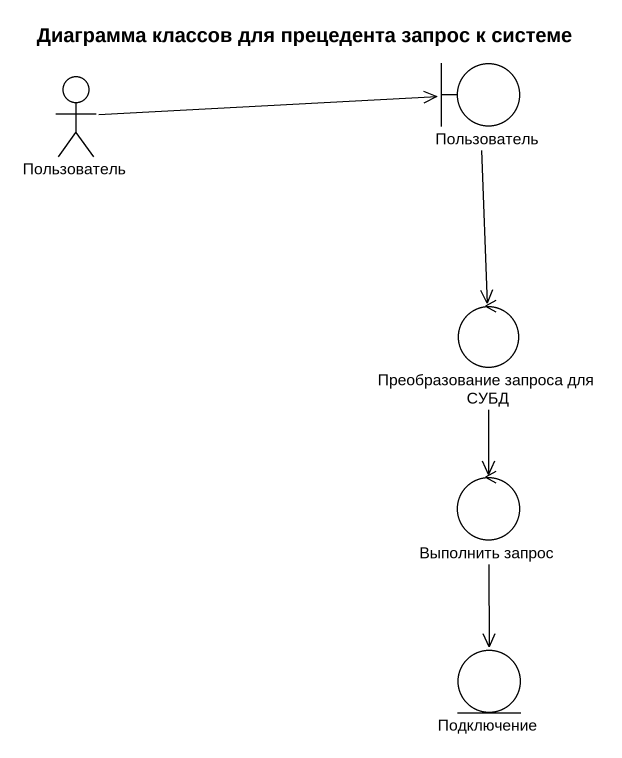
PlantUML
@startuml
title Диаграмма классов для прецедента запрос к системе
actor Пользователь
boundary "Пользователь" as Пользователь_2
control "Преобразование запроса для СУБД" as Преобразование_запроса_для
control "Выполнить запрос" as Выполнить_запрос
entity Подключение
Пользователь -right-> Пользователь_2
Пользователь_2 --> Преобразование_запроса_для
Преобразование_запроса_для --> Выполнить_запрос
Выполнить_запрос --> Подключение
@enduml
